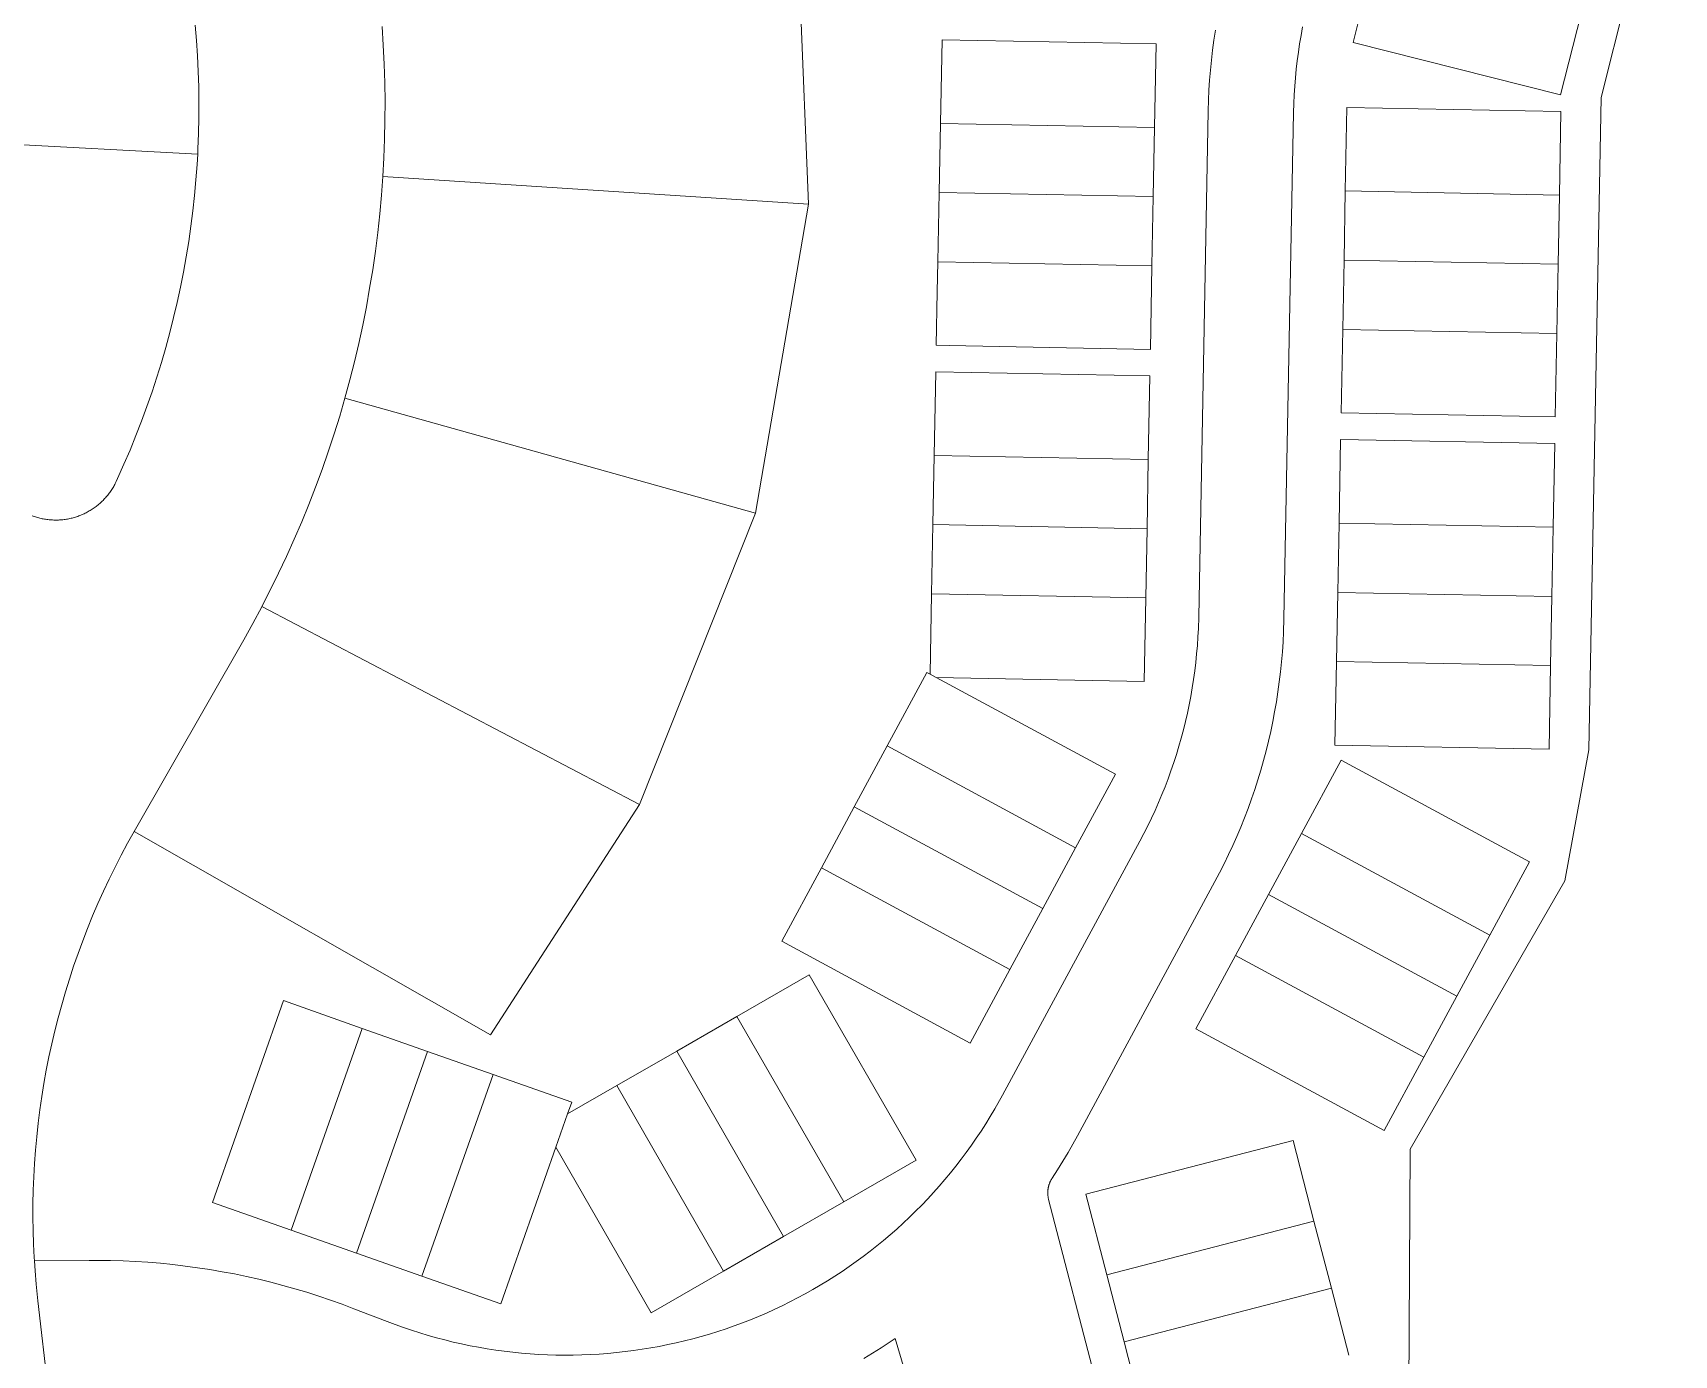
# Model space of a CAD drawing. Header units: feet. Extents: x 865220 to 2774701, y -2240498 to 961524.
# Drawn here: x 2767417 to 2768033, y 957597 to 958093 of the extents above; entities that cross this region are included whole.
import ezdxf

# ---------------------------------------------------------------- set-up
doc = ezdxf.new("R2010")
doc.units = ezdxf.units.FT
doc.header["$LTSCALE"] = 0.015
doc.header["$MEASUREMENT"] = 0
doc.layers.add('Parcels', color=7, linetype='Continuous', lineweight=0)

msp = doc.modelspace()

# ---------------------------------------------------------------- linework, layer by layer
at = {"layer": 'Parcels', "lineweight": 5}
for p, q in [((2768005.64, 958069.16), (2768033, 958177.66)), ((2767703.54, 958146.72), (2767708.23, 958029.12)), ((2767912.53, 958089.79), (2767920.2, 958120.17)), ((2767990.42, 958070.15), (2767998.08, 958100.53)), ((2767998.08, 958100.53), (2767990.42, 958070.15)), ((2767478.69, 958090.52), (2767478.2, 958096.31)), ((2767548.3, 958095.75), (2767548.77, 958088.73)), ((2767860.91, 958094.37), (2767860.35, 958090.64)), ((2767893.63, 958095.6), (2767893.04, 958092.44)), ((2767479.07, 958084.71), (2767478.69, 958090.52)), ((2767548.77, 958088.73), (2767549.11, 958081.69)), ((2767757.77, 958059.42), (2767758.36, 958090.75)), ((2767758.36, 958090.75), (2767838.67, 958089.24)), ((2767838.67, 958089.24), (2767838.08, 958057.92)), ((2767838.08, 958057.92), (2767838.67, 958089.24)), ((2767859.84, 958086.9), (2767860.35, 958090.64)), ((2767860.35, 958090.64), (2767859.84, 958086.9)), ((2767892.5, 958089.28), (2767892.02, 958086.1)), ((2767893.04, 958092.44), (2767892.5, 958089.28)), ((2767912.53, 958089.79), (2767990.42, 958070.15)), ((2767479.35, 958078.89), (2767479.07, 958084.71)), ((2767549.11, 958081.69), (2767549.33, 958074.66)), ((2767859.04, 958079.41), (2767859.41, 958083.16)), ((2767859.41, 958083.16), (2767859.04, 958079.41)), ((2767859.41, 958083.16), (2767859.84, 958086.9)), ((2767859.84, 958086.9), (2767859.41, 958083.16)), ((2767891.59, 958082.92), (2767891.22, 958079.73)), ((2767891.59, 958082.92), (2767892.02, 958086.1)), ((2767479.54, 958073.08), (2767479.35, 958078.89)), ((2767858.49, 958071.89), (2767858.73, 958075.65)), ((2767858.73, 958075.65), (2767858.49, 958071.89)), ((2767859.04, 958079.41), (2767858.73, 958075.65)), ((2767890.9, 958076.53), (2767890.64, 958073.33)), ((2767891.22, 958079.73), (2767890.9, 958076.53)), ((2767479.62, 958067.26), (2767479.54, 958073.08)), ((2767549.33, 958074.66), (2767549.43, 958067.62)), ((2767858.49, 958071.89), (2767858.31, 958068.13)), ((2767890.29, 958066.92), (2767890.44, 958070.13)), ((2767890.44, 958070.13), (2767890.64, 958073.33)), ((2768001.04, 957824.31), (2768005.64, 958069.16)), ((2768005.64, 958069.16), (2768001.04, 957824.31)), ((2767479.59, 958061.44), (2767479.62, 958067.26)), ((2767549.43, 958067.62), (2767549.4, 958060.57)), ((2767858.2, 958064.06), (2767854.63, 957874.07)), ((2767858.31, 958068.13), (2767858.2, 958064.06)), ((2767886.63, 957873.47), (2767890.19, 958063.46)), ((2767890.19, 958063.46), (2767890.29, 958066.92)), ((2767910.23, 958065.36), (2767909.64, 958034.04)), ((2767909.64, 958034.04), (2767910.23, 958065.36)), ((2767990.54, 958063.85), (2767910.23, 958065.36)), ((2767910.23, 958065.36), (2767990.54, 958063.85)), ((2767989.95, 958032.53), (2767990.54, 958063.85)), ((2767990.54, 958063.85), (2767989.95, 958032.53)), ((2767990.54, 958063.85), (2767990.54, 958063.85)), ((2767479.47, 958055.62), (2767479.59, 958061.44)), ((2767549.4, 958060.57), (2767549.25, 958053.53)), ((2767757.77, 958059.42), (2767757.29, 958033.43)), ((2767757.77, 958059.42), (2767757.77, 958059.42)), ((2767838.08, 958057.92), (2767757.77, 958059.42)), ((2767838.08, 958057.92), (2767837.6, 958031.92)), ((2767838.08, 958057.92), (2767838.08, 958057.92)), ((2767479.14, 958047.81), (2767368.95, 958053.68)), ((2767479.25, 958049.8), (2767479.47, 958055.62)), ((2767549.25, 958053.53), (2767548.98, 958046.5)), ((2767478.92, 958043.99), (2767479.14, 958047.81)), ((2767479.14, 958047.81), (2767479.25, 958049.8)), ((2767479.14, 958047.81), (2767479.14, 958047.81)), ((2767548.98, 958046.5), (2767548.59, 958039.47)), ((2767478.49, 958038.19), (2767478.92, 958043.99)), ((2767548.59, 958039.47), (2767548.07, 958032.44)), ((2767708.23, 958029.12), (2767548.59, 958039.47)), ((2767477.34, 958026.61), (2767477.97, 958032.39)), ((2767477.97, 958032.39), (2767478.49, 958038.19)), ((2767548.07, 958032.44), (2767547.43, 958025.43)), ((2767756.8, 958007.44), (2767757.29, 958033.43)), ((2767757.29, 958033.43), (2767756.8, 958007.44)), ((2767757.29, 958033.43), (2767837.6, 958031.92)), ((2767909.15, 958008.04), (2767909.64, 958034.04)), ((2767909.64, 958034.04), (2767989.95, 958032.53)), ((2767989.95, 958032.53), (2767909.64, 958034.04)), ((2767909.64, 958034.04), (2767909.64, 958034.04)), ((2767989.95, 958032.53), (2767989.46, 958006.54)), ((2767989.95, 958032.53), (2767989.95, 958032.53)), ((2767476.61, 958020.83), (2767477.34, 958026.61)), ((2767688.4, 957913.11), (2767708.23, 958029.12)), ((2767708.23, 958029.12), (2767708.23, 958029.12)), ((2767837.11, 958005.93), (2767837.6, 958031.92)), ((2767837.6, 958031.92), (2767837.6, 958031.92)), ((2767475.78, 958015.07), (2767476.61, 958020.83)), ((2767547.43, 958025.43), (2767546.67, 958018.43)), ((2767474.84, 958009.33), (2767475.78, 958015.07)), ((2767546.67, 958018.43), (2767545.79, 958011.45)), ((2767473.81, 958003.6), (2767474.84, 958009.33)), ((2767545.79, 958011.45), (2767544.78, 958004.48)), ((2767908.66, 957982.05), (2767909.15, 958008.04)), ((2767909.15, 958008.04), (2767989.46, 958006.54)), ((2767472.68, 957997.89), (2767473.81, 958003.6)), ((2767544.78, 958004.48), (2767543.65, 957997.53)), ((2767756.8, 958007.44), (2767756.59, 957996.21)), ((2767837.11, 958005.93), (2767756.8, 958007.44)), ((2767837.11, 958005.93), (2767836.52, 957974.61)), ((2767836.52, 957974.61), (2767837.11, 958005.93)), ((2767837.11, 958005.93), (2767837.11, 958005.93)), ((2767988.98, 957980.54), (2767989.46, 958006.54)), ((2767989.46, 958006.54), (2767988.98, 957980.54)), ((2767989.46, 958006.54), (2767989.46, 958006.54)), ((2767471.45, 957992.2), (2767472.68, 957997.89)), ((2767543.65, 957997.53), (2767542.4, 957990.6)), ((2767756.59, 957996.21), (2767756.21, 957976.12)), ((2767470.12, 957986.54), (2767471.45, 957992.2)), ((2767542.4, 957990.6), (2767541.04, 957983.69)), ((2767468.69, 957980.89), (2767470.12, 957986.54)), ((2767541.04, 957983.69), (2767539.55, 957976.81)), ((2767467.16, 957975.28), (2767468.69, 957980.89)), ((2767539.55, 957976.81), (2767537.94, 957969.95)), ((2767908.66, 957982.05), (2767908.08, 957950.73)), ((2767908.08, 957950.73), (2767908.66, 957982.05)), ((2767988.98, 957980.54), (2767908.66, 957982.05)), ((2767988.39, 957949.22), (2767988.98, 957980.54)), ((2767988.98, 957980.54), (2767988.39, 957949.22)), ((2767988.98, 957980.54), (2767988.98, 957980.54)), ((2767465.54, 957969.69), (2767467.16, 957975.28)), ((2767761, 957976.03), (2767756.21, 957976.12)), ((2767756.21, 957976.12), (2767761, 957976.03)), ((2767836.52, 957974.61), (2767761, 957976.03)), ((2767463.82, 957964.13), (2767465.54, 957969.69)), ((2767537.94, 957969.95), (2767536.21, 957963.12)), ((2767756.02, 957966.12), (2767755.43, 957934.8)), ((2767836.33, 957964.62), (2767756.02, 957966.12)), ((2767835.74, 957933.29), (2767836.33, 957964.62)), ((2767460.08, 957953.11), (2767462, 957958.6)), ((2767462, 957958.6), (2767463.82, 957964.13)), ((2767536.21, 957963.12), (2767534.36, 957956.33)), ((2767458.07, 957947.64), (2767460.08, 957953.11)), ((2767534.36, 957956.33), (2767532.4, 957949.57)), ((2767534.36, 957956.33), (2767688.4, 957913.11)), ((2767455.97, 957942.22), (2767458.07, 957947.64)), ((2767532.4, 957949.57), (2767530.31, 957942.84)), ((2767908.08, 957950.73), (2767988.39, 957949.22)), ((2767988.39, 957949.22), (2767908.08, 957950.73)), ((2767453.77, 957936.83), (2767455.97, 957942.22)), ((2767530.31, 957942.84), (2767528.11, 957936.15)), ((2767907.3, 957909.4), (2767907.89, 957940.73)), ((2767988.2, 957939.22), (2767907.89, 957940.73)), ((2767451.48, 957931.48), (2767453.77, 957936.83)), ((2767528.11, 957936.15), (2767525.8, 957929.5)), ((2767754.95, 957908.81), (2767755.43, 957934.8)), ((2767755.43, 957934.8), (2767754.95, 957908.81)), ((2767755.43, 957934.8), (2767755.43, 957934.8)), ((2767755.43, 957934.8), (2767835.74, 957933.29)), ((2767987.61, 957907.9), (2767988.2, 957939.22)), ((2767988.2, 957939.22), (2767987.61, 957907.9)), ((2767449.09, 957926.17), (2767451.48, 957931.48)), ((2767525.8, 957929.5), (2767523.36, 957922.9)), ((2767835.74, 957933.29), (2767835.26, 957907.3)), ((2767835.26, 957907.3), (2767835.74, 957933.29)), ((2767835.74, 957933.29), (2767835.74, 957933.29)), ((2767446.17, 957920.94), (2767446.42, 957921.29)), ((2767446.42, 957921.29), (2767446.67, 957921.65)), ((2767446.67, 957921.65), (2767446.91, 957922.02)), ((2767446.91, 957922.02), (2767447.14, 957922.39)), ((2767447.14, 957922.39), (2767447.37, 957922.76)), ((2767447.37, 957922.76), (2767447.65, 957923.11)), ((2767447.65, 957923.11), (2767447.83, 957923.5)), ((2767447.83, 957923.5), (2767448.02, 957923.9)), ((2767448.02, 957923.9), (2767448.2, 957924.29)), ((2767448.2, 957924.29), (2767448.53, 957924.99)), ((2767448.53, 957924.99), (2767449.09, 957926.17)), ((2767523.36, 957922.9), (2767520.82, 957916.33)), ((2767439.96, 957914.87), (2767440.31, 957915.12)), ((2767440.31, 957915.12), (2767440.67, 957915.38)), ((2767440.67, 957915.38), (2767441.02, 957915.64)), ((2767441.02, 957915.64), (2767441.36, 957915.91)), ((2767441.36, 957915.91), (2767441.7, 957916.18)), ((2767441.7, 957916.18), (2767442.04, 957916.46)), ((2767442.04, 957916.46), (2767442.37, 957916.74)), ((2767442.37, 957916.74), (2767442.69, 957917.03)), ((2767442.69, 957917.03), (2767443.01, 957917.33)), ((2767443.01, 957917.33), (2767443.33, 957917.63)), ((2767443.33, 957917.63), (2767443.64, 957917.94)), ((2767443.64, 957917.94), (2767443.94, 957918.25)), ((2767443.94, 957918.25), (2767444.24, 957918.57)), ((2767444.24, 957918.57), (2767444.53, 957918.89)), ((2767444.53, 957918.89), (2767444.82, 957919.22)), ((2767444.82, 957919.22), (2767445.1, 957919.56)), ((2767445.1, 957919.56), (2767445.38, 957919.89)), ((2767445.38, 957919.89), (2767445.65, 957920.24)), ((2767445.65, 957920.24), (2767445.91, 957920.58)), ((2767445.91, 957920.58), (2767446.17, 957920.94)), ((2767520.82, 957916.33), (2767518.15, 957909.81)), ((2767417.03, 957912.14), (2767417.44, 957911.99)), ((2767417.44, 957911.99), (2767417.85, 957911.85)), ((2767417.85, 957911.85), (2767418.27, 957911.71)), ((2767418.27, 957911.71), (2767418.69, 957911.58)), ((2767418.69, 957911.58), (2767419.1, 957911.46)), ((2767419.1, 957911.46), (2767419.53, 957911.35)), ((2767419.53, 957911.35), (2767419.95, 957911.24)), ((2767419.95, 957911.24), (2767420.37, 957911.14)), ((2767420.37, 957911.14), (2767420.8, 957911.05)), ((2767420.8, 957911.05), (2767421.23, 957910.96)), ((2767421.23, 957910.96), (2767421.66, 957910.89)), ((2767421.66, 957910.89), (2767422.09, 957910.82)), ((2767422.09, 957910.82), (2767422.52, 957910.75)), ((2767422.52, 957910.75), (2767422.95, 957910.7)), ((2767422.95, 957910.7), (2767423.39, 957910.65)), ((2767423.39, 957910.65), (2767423.82, 957910.61)), ((2767423.82, 957910.61), (2767424.26, 957910.58)), ((2767424.26, 957910.58), (2767424.69, 957910.56)), ((2767424.69, 957910.56), (2767425.13, 957910.54)), ((2767425.13, 957910.54), (2767425.56, 957910.53)), ((2767425.56, 957910.53), (2767426, 957910.53)), ((2767426, 957910.53), (2767426.44, 957910.53)), ((2767426.44, 957910.53), (2767426.87, 957910.55)), ((2767426.87, 957910.55), (2767427.31, 957910.57)), ((2767427.31, 957910.57), (2767427.74, 957910.6)), ((2767427.74, 957910.6), (2767428.18, 957910.64)), ((2767428.18, 957910.64), (2767428.61, 957910.68)), ((2767428.61, 957910.68), (2767429.05, 957910.73)), ((2767429.05, 957910.73), (2767429.48, 957910.79)), ((2767429.48, 957910.79), (2767429.91, 957910.86)), ((2767429.91, 957910.86), (2767430.34, 957910.93)), ((2767430.34, 957910.93), (2767430.77, 957911.01)), ((2767430.77, 957911.01), (2767431.19, 957911.1)), ((2767431.19, 957911.1), (2767431.62, 957911.2)), ((2767431.62, 957911.2), (2767432.04, 957911.3)), ((2767432.04, 957911.3), (2767432.47, 957911.41)), ((2767432.47, 957911.41), (2767432.89, 957911.53)), ((2767432.89, 957911.53), (2767433.3, 957911.66)), ((2767433.3, 957911.66), (2767433.72, 957911.79)), ((2767433.72, 957911.79), (2767434.13, 957911.93)), ((2767434.13, 957911.93), (2767434.54, 957912.08)), ((2767434.54, 957912.08), (2767434.95, 957912.23)), ((2767434.95, 957912.23), (2767435.35, 957912.4)), ((2767435.35, 957912.4), (2767435.76, 957912.57)), ((2767435.76, 957912.57), (2767436.16, 957912.74)), ((2767436.16, 957912.74), (2767436.55, 957912.92)), ((2767436.55, 957912.92), (2767436.95, 957913.11)), ((2767436.95, 957913.11), (2767437.33, 957913.31)), ((2767437.33, 957913.31), (2767437.72, 957913.51)), ((2767437.72, 957913.51), (2767438.1, 957913.72)), ((2767438.1, 957913.72), (2767438.48, 957913.94)), ((2767438.48, 957913.94), (2767438.86, 957914.16)), ((2767438.86, 957914.16), (2767439.23, 957914.39)), ((2767439.23, 957914.39), (2767439.59, 957914.63)), ((2767439.59, 957914.63), (2767439.96, 957914.87)), ((2767518.15, 957909.81), (2767515.38, 957903.34)), ((2767644.89, 957803.75), (2767688.4, 957913.11)), ((2767688.4, 957913.11), (2767644.89, 957803.75)), ((2767688.4, 957913.11), (2767688.4, 957913.11)), ((2767906.81, 957883.41), (2767907.3, 957909.4)), ((2767907.3, 957909.4), (2767987.61, 957907.9)), ((2767907.3, 957909.4), (2767907.3, 957909.4)), ((2767515.38, 957903.34), (2767512.49, 957896.92)), ((2767754.46, 957882.81), (2767754.95, 957908.81)), ((2767754.95, 957908.81), (2767835.26, 957907.3)), ((2767834.77, 957881.31), (2767835.26, 957907.3)), ((2767835.26, 957907.3), (2767835.26, 957907.3)), ((2767987.12, 957881.9), (2767987.61, 957907.9)), ((2767987.61, 957907.9), (2767987.61, 957907.9)), ((2767512.49, 957896.92), (2767509.49, 957890.55)), ((2767509.49, 957890.55), (2767506.38, 957884.23)), ((2767506.38, 957884.23), (2767503.23, 957878.09)), ((2767754.46, 957882.81), (2767753.89, 957852.68)), ((2767834.77, 957881.31), (2767754.46, 957882.81)), ((2767834.18, 957849.98), (2767834.77, 957881.31)), ((2767834.77, 957881.31), (2767834.77, 957881.31)), ((2767906.33, 957857.42), (2767906.81, 957883.41)), ((2767906.81, 957883.41), (2767987.12, 957881.9)), ((2767986.64, 957855.91), (2767987.12, 957881.9)), ((2767987.12, 957881.9), (2767987.12, 957881.9)), ((2767503.16, 957877.97), (2767499.84, 957871.76)), ((2767503.23, 957878.09), (2767503.16, 957877.97)), ((2767503.23, 957878.09), (2767644.89, 957803.75)), ((2767854.51, 957869.89), (2767854.63, 957874.07)), ((2767886.63, 957873.47), (2767886.48, 957868.56)), ((2767499.84, 957871.76), (2767496.4, 957865.62)), ((2767854.13, 957863.48), (2767854.35, 957866.68)), ((2767854.35, 957866.68), (2767854.13, 957863.48)), ((2767854.35, 957866.68), (2767854.51, 957869.89)), ((2767854.51, 957869.89), (2767854.35, 957866.68)), ((2767886.29, 957864.8), (2767886.48, 957868.56)), ((2767496.4, 957865.62), (2767455.32, 957793.62)), ((2767853.53, 957857.09), (2767853.86, 957860.28)), ((2767853.86, 957860.28), (2767854.13, 957863.48)), ((2767854.13, 957863.48), (2767853.86, 957860.28)), ((2767885.71, 957857.28), (2767886.03, 957861.04)), ((2767886.03, 957861.04), (2767886.29, 957864.8)), ((2767852.7, 957850.72), (2767853.14, 957853.9)), ((2767853.14, 957853.9), (2767852.7, 957850.72)), ((2767853.14, 957853.9), (2767853.53, 957857.09)), ((2767885.33, 957853.53), (2767885.71, 957857.28)), ((2767906.33, 957857.42), (2767905.74, 957826.1)), ((2767906.33, 957857.42), (2767986.64, 957855.91)), ((2767986.05, 957824.59), (2767986.64, 957855.91)), ((2767986.64, 957855.91), (2767986.05, 957824.59)), ((2767986.64, 957855.91), (2767986.64, 957855.91)), ((2767737.81, 957825.76), (2767752.7, 957853.33)), ((2767752.7, 957853.33), (2767737.81, 957825.76)), ((2767752.7, 957853.33), (2767753.89, 957852.68)), ((2767753.89, 957852.68), (2767752.7, 957853.33)), ((2767753.89, 957852.68), (2767756.18, 957851.45)), ((2767756.18, 957851.45), (2767753.89, 957852.68)), ((2767753.89, 957852.68), (2767753.89, 957852.68)), ((2767834.18, 957849.98), (2767756.18, 957851.45)), ((2767756.18, 957851.45), (2767823.37, 957815.15)), ((2767823.37, 957815.15), (2767756.18, 957851.45)), ((2767851.66, 957844.38), (2767852.21, 957847.54)), ((2767852.21, 957847.54), (2767851.66, 957844.38)), ((2767852.21, 957847.54), (2767852.7, 957850.72)), ((2767852.7, 957850.72), (2767852.21, 957847.54)), ((2767884.88, 957849.79), (2767884.36, 957846.05)), ((2767884.88, 957849.79), (2767885.33, 957853.53)), ((2767851.05, 957841.23), (2767850.39, 957838.08)), ((2767851.66, 957844.38), (2767851.05, 957841.23)), ((2767883.78, 957842.33), (2767883.13, 957838.62)), ((2767883.78, 957842.33), (2767884.36, 957846.05)), ((2767850.39, 957838.08), (2767849.67, 957834.95)), ((2767882.42, 957834.92), (2767883.13, 957838.62)), ((2767848.08, 957828.73), (2767848.9, 957831.84)), ((2767849.67, 957834.95), (2767848.9, 957831.84)), ((2767880.8, 957827.55), (2767881.64, 957831.23)), ((2767881.64, 957831.23), (2767882.42, 957834.92)), ((2767725.45, 957802.89), (2767737.81, 957825.76)), ((2767808.48, 957787.58), (2767737.81, 957825.76)), ((2767847.2, 957825.65), (2767846.27, 957822.57)), ((2767847.2, 957825.65), (2767848.08, 957828.73)), ((2767878.93, 957820.25), (2767879.9, 957823.89)), ((2767879.9, 957823.89), (2767880.8, 957827.55)), ((2767905.74, 957826.1), (2767986.05, 957824.59)), ((2767991.93, 957775.15), (2768001.04, 957824.31)), ((2767845.28, 957819.52), (2767844.24, 957816.48)), ((2767846.27, 957822.57), (2767845.28, 957819.52)), ((2767876.81, 957813.02), (2767877.9, 957816.62)), ((2767877.9, 957816.62), (2767878.93, 957820.25)), ((2767893.17, 957792.89), (2767908.06, 957820.45)), ((2767978.73, 957782.28), (2767908.06, 957820.45)), ((2767823.37, 957815.15), (2767808.48, 957787.58)), ((2767840.81, 957807.48), (2767842.01, 957810.46)), ((2767842.01, 957810.46), (2767840.81, 957807.48)), ((2767842.01, 957810.46), (2767843.15, 957813.46)), ((2767843.15, 957813.46), (2767842.01, 957810.46)), ((2767843.15, 957813.46), (2767844.24, 957816.48)), ((2767844.24, 957816.48), (2767843.15, 957813.46)), ((2767876.81, 957813.02), (2767875.65, 957809.43)), ((2767838.26, 957801.58), (2767839.56, 957804.52)), ((2767839.56, 957804.52), (2767838.26, 957801.58)), ((2767840.81, 957807.48), (2767839.56, 957804.52)), ((2767873.15, 957802.32), (2767874.43, 957805.86)), ((2767875.65, 957809.43), (2767874.43, 957805.86)), ((2767588.95, 957717.37), (2767644.89, 957803.75)), ((2767644.89, 957803.75), (2767588.95, 957717.37)), ((2767644.89, 957803.75), (2767644.89, 957803.75)), ((2767713.1, 957780.01), (2767725.45, 957802.89)), ((2767725.45, 957802.89), (2767713.1, 957780.01)), ((2767796.13, 957764.71), (2767725.45, 957802.89)), ((2767836.91, 957798.67), (2767835.51, 957795.78)), ((2767836.91, 957798.67), (2767838.26, 957801.58)), ((2767870.4, 957795.3), (2767871.8, 957798.8)), ((2767871.8, 957798.8), (2767873.15, 957802.32)), ((2767455.32, 957793.62), (2767452.86, 957789.22)), ((2767455.32, 957793.62), (2767588.95, 957717.37)), ((2767588.95, 957717.37), (2767455.32, 957793.62)), ((2767832.56, 957790.08), (2767834.06, 957792.92)), ((2767834.06, 957792.92), (2767832.56, 957790.08)), ((2767834.06, 957792.92), (2767835.51, 957795.78)), ((2767868.93, 957791.82), (2767870.4, 957795.3)), ((2767893.17, 957792.89), (2767880.82, 957770.02)), ((2767880.82, 957770.02), (2767893.17, 957792.89)), ((2767893.17, 957792.89), (2767963.84, 957754.71)), ((2767963.84, 957754.71), (2767893.17, 957792.89)), ((2767893.17, 957792.89), (2767893.17, 957792.89)), ((2767452.86, 957789.22), (2767450.47, 957784.77)), ((2767781.03, 957694.69), (2767832.56, 957790.08)), ((2767808.48, 957787.58), (2767796.13, 957764.71)), ((2767796.13, 957764.71), (2767808.48, 957787.58)), ((2767808.48, 957787.58), (2767808.48, 957787.58)), ((2767865.82, 957784.96), (2767867.41, 957788.38)), ((2767868.93, 957791.82), (2767867.41, 957788.38)), ((2767448.17, 957780.29), (2767445.94, 957775.76)), ((2767450.47, 957784.77), (2767448.17, 957780.29)), ((2767698.21, 957752.45), (2767713.1, 957780.01)), ((2767713.1, 957780.01), (2767698.21, 957752.45)), ((2767713.1, 957780.01), (2767783.77, 957741.84)), ((2767864.18, 957781.57), (2767862.47, 957778.2)), ((2767865.82, 957784.96), (2767864.18, 957781.57)), ((2767963.84, 957754.71), (2767978.73, 957782.28)), ((2767445.94, 957775.76), (2767443.79, 957771.2)), ((2767860.71, 957774.87), (2767809.18, 957679.48)), ((2767860.71, 957774.87), (2767862.47, 957778.2)), ((2767933.92, 957674.44), (2767991.93, 957775.15)), ((2767443.79, 957771.2), (2767441.72, 957766.6)), ((2767868.46, 957747.14), (2767880.82, 957770.02)), ((2767880.82, 957770.02), (2767951.49, 957731.84)), ((2767439.73, 957761.96), (2767437.83, 957757.29)), ((2767441.72, 957766.6), (2767439.73, 957761.96)), ((2767796.13, 957764.71), (2767783.77, 957741.84)), ((2767783.77, 957741.84), (2767796.13, 957764.71)), ((2767796.13, 957764.71), (2767796.13, 957764.71)), ((2767437.83, 957757.29), (2767436, 957752.59)), ((2767436, 957752.59), (2767434.26, 957747.85)), ((2767698.21, 957752.45), (2767768.88, 957714.27)), ((2767963.84, 957754.71), (2767951.49, 957731.84)), ((2767963.84, 957754.71), (2767963.84, 957754.71)), ((2767432.6, 957743.09), (2767431.02, 957738.29)), ((2767434.26, 957747.85), (2767432.6, 957743.09)), ((2767868.46, 957747.14), (2767853.57, 957719.58)), ((2767868.46, 957747.14), (2767939.13, 957708.97)), ((2767431.02, 957738.29), (2767429.53, 957733.48)), ((2767681.35, 957724.26), (2767708.49, 957739.91)), ((2767748.61, 957670.32), (2767708.49, 957739.91)), ((2767768.88, 957714.27), (2767783.77, 957741.84)), ((2767783.77, 957741.84), (2767783.77, 957741.84)), ((2767429.53, 957733.48), (2767428.12, 957728.63)), ((2767951.49, 957731.84), (2767939.13, 957708.97)), ((2767951.49, 957731.84), (2767951.49, 957731.84)), ((2767428.12, 957728.63), (2767426.8, 957723.76)), ((2767511.32, 957730.18), (2767484.65, 957654.41)), ((2767540.88, 957719.77), (2767511.32, 957730.18)), ((2767658.83, 957711.27), (2767681.35, 957724.26)), ((2767681.35, 957724.26), (2767681.35, 957724.26)), ((2767721.47, 957654.67), (2767681.35, 957724.26)), ((2767425.56, 957718.87), (2767424.41, 957713.96)), ((2767426.8, 957723.76), (2767425.56, 957718.87)), ((2767514.2, 957644.01), (2767540.88, 957719.77)), ((2767565.4, 957711.14), (2767540.88, 957719.77)), ((2767540.88, 957719.77), (2767540.88, 957719.77)), ((2767853.57, 957719.58), (2767924.24, 957681.4)), ((2767924.24, 957681.4), (2767853.57, 957719.58)), ((2767424.41, 957713.96), (2767423.34, 957709.03)), ((2767423.34, 957709.03), (2767422.36, 957704.08)), ((2767538.72, 957635.37), (2767565.4, 957711.14)), ((2767565.4, 957711.14), (2767589.92, 957702.51)), ((2767589.92, 957702.51), (2767565.4, 957711.14)), ((2767565.4, 957711.14), (2767565.4, 957711.14)), ((2767636.31, 957698.29), (2767658.83, 957711.27)), ((2767658.83, 957711.27), (2767636.31, 957698.29)), ((2767658.83, 957711.27), (2767698.95, 957641.69)), ((2767698.95, 957641.69), (2767658.83, 957711.27)), ((2767924.24, 957681.4), (2767939.13, 957708.97)), ((2767939.13, 957708.97), (2767924.24, 957681.4)), ((2767939.13, 957708.97), (2767939.13, 957708.97)), ((2767422.36, 957704.08), (2767421.46, 957699.12)), ((2767589.92, 957702.51), (2767563.25, 957626.74)), ((2767563.25, 957626.74), (2767589.92, 957702.51)), ((2767589.92, 957702.51), (2767619.47, 957692.1)), ((2767589.92, 957702.51), (2767589.92, 957702.51)), ((2767420.66, 957694.14), (2767419.94, 957689.14)), ((2767421.46, 957699.12), (2767420.66, 957694.14)), ((2767636.31, 957698.29), (2767617.92, 957687.69)), ((2767636.31, 957698.29), (2767676.43, 957628.7)), ((2767778.13, 957689.52), (2767781.03, 957694.69)), ((2767781.03, 957694.69), (2767778.13, 957689.52)), ((2767419.94, 957689.14), (2767419.3, 957684.14)), ((2767617.92, 957687.69), (2767613.5, 957675.13)), ((2767619.47, 957692.1), (2767617.92, 957687.69)), ((2767619.47, 957692.1), (2767619.47, 957692.1)), ((2767776.47, 957686.73), (2767778.13, 957689.52)), ((2767419.3, 957684.14), (2767418.76, 957679.12)), ((2767771.21, 957678.54), (2767773.01, 957681.24)), ((2767773.01, 957681.24), (2767771.21, 957678.54)), ((2767774.77, 957683.97), (2767773.01, 957681.24)), ((2767776.47, 957686.73), (2767774.77, 957683.97)), ((2767418.76, 957679.12), (2767418.3, 957674.1)), ((2767592.8, 957616.34), (2767613.5, 957675.13)), ((2767649.28, 957613.05), (2767613.5, 957675.13)), ((2767613.5, 957675.13), (2767649.28, 957613.05)), ((2767767.47, 957673.23), (2767769.36, 957675.87)), ((2767769.36, 957675.87), (2767767.47, 957673.23)), ((2767771.21, 957678.54), (2767769.36, 957675.87)), ((2767805.67, 957673.22), (2767809.18, 957679.48)), ((2767890.02, 957677.74), (2767812.27, 957657.57)), ((2767890.02, 957677.74), (2767897.89, 957647.41)), ((2767417.93, 957669.07), (2767417.65, 957664.03)), ((2767418.3, 957674.1), (2767417.93, 957669.07)), ((2767748.61, 957670.32), (2767721.47, 957654.67)), ((2767763.55, 957668.06), (2767765.53, 957670.63)), ((2767765.53, 957670.63), (2767763.55, 957668.06)), ((2767767.47, 957673.23), (2767765.53, 957670.63)), ((2767803.72, 957669.95), (2767801.72, 957666.72)), ((2767803.72, 957669.95), (2767805.67, 957673.22)), ((2767933.92, 957674.44), (2767933.05, 957519.74)), ((2767417.65, 957664.03), (2767417.45, 957658.99)), ((2767757.33, 957660.58), (2767759.44, 957663.04)), ((2767759.44, 957663.04), (2767757.33, 957660.58)), ((2767761.52, 957665.53), (2767759.44, 957663.04)), ((2767763.55, 957668.06), (2767761.52, 957665.53)), ((2767799.21, 957662.77), (2767799.13, 957662.62)), ((2767799.3, 957662.93), (2767799.21, 957662.77)), ((2767799.3, 957662.93), (2767799.38, 957663.08)), ((2767799.38, 957663.08), (2767799.47, 957663.23)), ((2767799.47, 957663.23), (2767799.56, 957663.38)), ((2767799.56, 957663.38), (2767799.66, 957663.52)), ((2767801.72, 957666.72), (2767799.66, 957663.52)), ((2767417.45, 957658.99), (2767417.35, 957653.95)), ((2767752.97, 957655.77), (2767755.17, 957658.15)), ((2767755.17, 957658.15), (2767752.97, 957655.77)), ((2767755.17, 957658.15), (2767757.33, 957660.58)), ((2767798.03, 957658.43), (2767798.02, 957658.26)), ((2767798.02, 957658.26), (2767798.02, 957658.08)), ((2767798.02, 957657.91), (2767798.02, 957658.08)), ((2767798.02, 957657.74), (2767798.02, 957657.91)), ((2767798.02, 957657.74), (2767798.03, 957657.56)), ((2767798.04, 957658.61), (2767798.03, 957658.43)), ((2767798.04, 957657.39), (2767798.03, 957657.56)), ((2767798.04, 957658.61), (2767798.05, 957658.78)), ((2767798.04, 957657.39), (2767798.05, 957657.21)), ((2767798.05, 957658.78), (2767798.06, 957658.95)), ((2767798.05, 957657.21), (2767798.07, 957657.04)), ((2767798.06, 957658.95), (2767798.08, 957659.13)), ((2767798.09, 957656.86), (2767798.07, 957657.04)), ((2767798.08, 957659.13), (2767798.1, 957659.3)), ((2767798.09, 957656.86), (2767798.11, 957656.69)), ((2767798.12, 957659.47), (2767798.1, 957659.3)), ((2767798.14, 957656.52), (2767798.11, 957656.69)), ((2767798.15, 957659.65), (2767798.12, 957659.47)), ((2767798.16, 957656.35), (2767798.14, 957656.52)), ((2767798.18, 957659.82), (2767798.15, 957659.65)), ((2767798.21, 957659.99), (2767798.18, 957659.82)), ((2767798.25, 957660.16), (2767798.21, 957659.99)), ((2767798.29, 957660.33), (2767798.25, 957660.16)), ((2767798.29, 957660.33), (2767798.33, 957660.5)), ((2767798.33, 957660.5), (2767798.37, 957660.67)), ((2767798.42, 957660.84), (2767798.37, 957660.67)), ((2767798.42, 957660.84), (2767798.47, 957661.01)), ((2767798.47, 957661.01), (2767798.52, 957661.17)), ((2767798.52, 957661.17), (2767798.58, 957661.34)), ((2767798.64, 957661.5), (2767798.58, 957661.34)), ((2767798.7, 957661.66), (2767798.64, 957661.5)), ((2767798.77, 957661.83), (2767798.7, 957661.66)), ((2767798.83, 957661.99), (2767798.77, 957661.83)), ((2767798.9, 957662.15), (2767798.83, 957661.99)), ((2767798.9, 957662.15), (2767798.98, 957662.31)), ((2767799.05, 957662.46), (2767798.98, 957662.31)), ((2767799.13, 957662.62), (2767799.05, 957662.46)), ((2767812.27, 957657.57), (2767820.14, 957627.24)), ((2767820.14, 957627.24), (2767812.27, 957657.57)), ((2767812.27, 957657.57), (2767812.27, 957657.57)), ((2767417.35, 957653.95), (2767417.33, 957648.9)), ((2767484.65, 957654.41), (2767514.2, 957644.01)), ((2767721.47, 957654.67), (2767698.95, 957641.69)), ((2767721.47, 957654.67), (2767721.47, 957654.67)), ((2767748.44, 957651.12), (2767746.12, 957648.85)), ((2767748.44, 957651.12), (2767750.73, 957653.42)), ((2767752.97, 957655.77), (2767750.73, 957653.42)), ((2767798.2, 957656.18), (2767798.16, 957656.35)), ((2767798.23, 957656), (2767798.2, 957656.18)), ((2767798.23, 957656), (2767798.27, 957655.83)), ((2767798.27, 957655.83), (2767798.34, 957655.53)), ((2767798.34, 957655.53), (2767826.13, 957548.42)), ((2767417.33, 957648.9), (2767417.4, 957643.86)), ((2767741.36, 957644.44), (2767738.92, 957642.3)), ((2767741.36, 957644.44), (2767743.76, 957646.63)), ((2767743.76, 957646.63), (2767741.36, 957644.44)), ((2767746.12, 957648.85), (2767743.76, 957646.63)), ((2767897.89, 957647.41), (2767820.14, 957627.24)), ((2767897.89, 957647.41), (2767897.89, 957647.41)), ((2767904.42, 957622.25), (2767897.89, 957647.41)), ((2767897.89, 957647.41), (2767904.42, 957622.25)), ((2767417.4, 957643.86), (2767417.56, 957638.82)), ((2767417.56, 957638.82), (2767417.8, 957633.78)), ((2767538.72, 957635.37), (2767514.2, 957644.01)), ((2767514.2, 957644.01), (2767538.72, 957635.37)), ((2767698.95, 957641.69), (2767676.43, 957628.7)), ((2767698.95, 957641.69), (2767698.95, 957641.69)), ((2767731.39, 957636.14), (2767733.94, 957638.15)), ((2767733.94, 957638.15), (2767731.39, 957636.14)), ((2767733.94, 957638.15), (2767736.45, 957640.2)), ((2767736.45, 957640.2), (2767738.92, 957642.3)), ((2767738.92, 957642.3), (2767736.45, 957640.2)), ((2767417.8, 957633.78), (2767417.89, 957632.49)), ((2767417.89, 957632.49), (2767438.41, 957632.68)), ((2767438.41, 957632.68), (2767417.89, 957632.49)), ((2767417.89, 957632.49), (2767418.13, 957628.74)), ((2767438.41, 957632.68), (2767446.46, 957632.63)), ((2767446.46, 957632.63), (2767438.41, 957632.68)), ((2767451.14, 957632.49), (2767446.46, 957632.63)), ((2767451.14, 957632.49), (2767455.81, 957632.27)), ((2767455.81, 957632.27), (2767451.14, 957632.49)), ((2767455.81, 957632.27), (2767460.48, 957631.97)), ((2767460.48, 957631.97), (2767455.81, 957632.27)), ((2767460.48, 957631.97), (2767465.14, 957631.59)), ((2767465.14, 957631.59), (2767460.48, 957631.97)), ((2767563.25, 957626.74), (2767538.72, 957635.37)), ((2767538.72, 957635.37), (2767563.25, 957626.74)), ((2767726.19, 957632.25), (2767723.54, 957630.37)), ((2767726.19, 957632.25), (2767728.81, 957634.17)), ((2767731.39, 957636.14), (2767728.81, 957634.17)), ((2767418.13, 957628.74), (2767418.56, 957623.72)), ((2767465.14, 957631.59), (2767469.79, 957631.12)), ((2767469.79, 957631.12), (2767465.14, 957631.59)), ((2767469.79, 957631.12), (2767474.44, 957630.57)), ((2767474.44, 957630.57), (2767469.79, 957631.12)), ((2767474.44, 957630.57), (2767479.07, 957629.95)), ((2767483.69, 957629.24), (2767479.07, 957629.95)), ((2767488.3, 957628.45), (2767483.69, 957629.24)), ((2767492.9, 957627.58), (2767488.3, 957628.45)), ((2767492.9, 957627.58), (2767497.48, 957626.63)), ((2767497.48, 957626.63), (2767492.9, 957627.58)), ((2767497.48, 957626.63), (2767502.04, 957625.61)), ((2767592.8, 957616.34), (2767563.25, 957626.74)), ((2767676.43, 957628.7), (2767649.28, 957613.05)), ((2767649.28, 957613.05), (2767676.43, 957628.7)), ((2767676.43, 957628.7), (2767676.43, 957628.7)), ((2767715.41, 957625.03), (2767718.15, 957626.76)), ((2767718.15, 957626.76), (2767715.41, 957625.03)), ((2767718.15, 957626.76), (2767720.86, 957628.55)), ((2767720.86, 957628.55), (2767718.15, 957626.76)), ((2767720.86, 957628.55), (2767723.54, 957630.37)), ((2767723.54, 957630.37), (2767720.86, 957628.55)), ((2767826.67, 957602.08), (2767820.14, 957627.24)), ((2767418.56, 957623.72), (2767419.19, 957617.56)), ((2767502.04, 957625.61), (2767506.59, 957624.5)), ((2767506.59, 957624.5), (2767502.04, 957625.61)), ((2767506.59, 957624.5), (2767511.11, 957623.31)), ((2767511.11, 957623.31), (2767506.59, 957624.5)), ((2767515.61, 957622.04), (2767511.11, 957623.31)), ((2767515.61, 957622.04), (2767520.09, 957620.7)), ((2767520.09, 957620.7), (2767524.55, 957619.28)), ((2767524.55, 957619.28), (2767520.09, 957620.7)), ((2767704.15, 957618.58), (2767707, 957620.12)), ((2767707, 957620.12), (2767704.15, 957618.58)), ((2767707, 957620.12), (2767709.83, 957621.71)), ((2767709.83, 957621.71), (2767712.63, 957623.34)), ((2767712.63, 957623.34), (2767709.83, 957621.71)), ((2767715.41, 957625.03), (2767712.63, 957623.34)), ((2767904.42, 957622.25), (2767826.67, 957602.08)), ((2767904.42, 957622.25), (2767904.42, 957622.25)), ((2767904.42, 957622.25), (2767910.95, 957597.09)), ((2767419.19, 957617.56), (2767423.65, 957578.55)), ((2767524.55, 957619.28), (2767528.98, 957617.78)), ((2767528.98, 957617.78), (2767524.55, 957619.28)), ((2767533.38, 957616.2), (2767528.98, 957617.78)), ((2767533.38, 957616.2), (2767537.76, 957614.55)), ((2767537.76, 957614.55), (2767533.38, 957616.2)), ((2767537.76, 957614.55), (2767550.2, 957609.72)), ((2767550.2, 957609.72), (2767537.76, 957614.55)), ((2767692.46, 957612.94), (2767695.42, 957614.27)), ((2767695.42, 957614.27), (2767692.46, 957612.94)), ((2767695.42, 957614.27), (2767698.35, 957615.66)), ((2767698.35, 957615.66), (2767695.42, 957614.27)), ((2767698.35, 957615.66), (2767701.26, 957617.09)), ((2767701.26, 957617.09), (2767698.35, 957615.66)), ((2767701.26, 957617.09), (2767704.15, 957618.58)), ((2767550.2, 957609.72), (2767553.24, 957608.57)), ((2767553.24, 957608.57), (2767556.29, 957607.48)), ((2767556.29, 957607.48), (2767553.24, 957608.57)), ((2767556.29, 957607.48), (2767559.36, 957606.44)), ((2767677.35, 957607.04), (2767680.41, 957608.12)), ((2767680.41, 957608.12), (2767677.35, 957607.04)), ((2767680.41, 957608.12), (2767683.46, 957609.24)), ((2767683.46, 957609.24), (2767680.41, 957608.12)), ((2767686.48, 957610.42), (2767683.46, 957609.24)), ((2767689.48, 957611.65), (2767686.48, 957610.42)), ((2767692.46, 957612.94), (2767689.48, 957611.65)), ((2767559.36, 957606.44), (2767562.46, 957605.45)), ((2767562.46, 957605.45), (2767559.36, 957606.44)), ((2767562.46, 957605.45), (2767565.56, 957604.52)), ((2767565.56, 957604.52), (2767562.46, 957605.45)), ((2767565.56, 957604.52), (2767568.69, 957603.64)), ((2767568.69, 957603.64), (2767565.56, 957604.52)), ((2767568.69, 957603.64), (2767571.83, 957602.82)), ((2767571.83, 957602.82), (2767568.69, 957603.64)), ((2767571.83, 957602.82), (2767574.98, 957602.05)), ((2767574.98, 957602.05), (2767578.14, 957601.33)), ((2767578.14, 957601.33), (2767574.98, 957602.05)), ((2767578.14, 957601.33), (2767581.32, 957600.67)), ((2767655.45, 957601.06), (2767658.62, 957601.75)), ((2767661.78, 957602.49), (2767658.62, 957601.75)), ((2767661.78, 957602.49), (2767664.93, 957603.3)), ((2767664.93, 957603.3), (2767661.78, 957602.49)), ((2767664.93, 957603.3), (2767668.06, 957604.15)), ((2767668.06, 957604.15), (2767671.17, 957605.06)), ((2767671.17, 957605.06), (2767674.27, 957606.03)), ((2767677.35, 957607.04), (2767674.27, 957606.03)), ((2767735.48, 957599.87), (2767740.8, 957603.41)), ((2767740.8, 957603.41), (2767779.44, 957471.88)), ((2767826.67, 957602.08), (2767833.2, 957576.91)), ((2767581.32, 957600.67), (2767584.51, 957600.07)), ((2767584.51, 957600.07), (2767581.32, 957600.67)), ((2767587.71, 957599.52), (2767584.51, 957600.07)), ((2767587.71, 957599.52), (2767590.92, 957599.03)), ((2767590.92, 957599.03), (2767587.71, 957599.52)), ((2767590.92, 957599.03), (2767594.13, 957598.6)), ((2767594.13, 957598.6), (2767590.92, 957599.03)), ((2767594.13, 957598.6), (2767597.35, 957598.22)), ((2767597.35, 957598.22), (2767594.13, 957598.6)), ((2767600.58, 957597.9), (2767597.35, 957598.22)), ((2767600.58, 957597.9), (2767603.82, 957597.63)), ((2767603.82, 957597.63), (2767600.58, 957597.9)), ((2767603.82, 957597.63), (2767607.06, 957597.42)), ((2767607.06, 957597.42), (2767603.82, 957597.63)), ((2767607.06, 957597.42), (2767610.3, 957597.27)), ((2767610.3, 957597.27), (2767607.06, 957597.42)), ((2767613.54, 957597.17), (2767610.3, 957597.27)), ((2767613.54, 957597.17), (2767616.78, 957597.13)), ((2767616.78, 957597.13), (2767613.54, 957597.17)), ((2767616.78, 957597.13), (2767620.03, 957597.15)), ((2767620.03, 957597.15), (2767616.78, 957597.13)), ((2767620.03, 957597.15), (2767623.27, 957597.22)), ((2767623.27, 957597.22), (2767620.03, 957597.15)), ((2767623.27, 957597.22), (2767626.52, 957597.35)), ((2767626.52, 957597.35), (2767629.76, 957597.54)), ((2767629.76, 957597.54), (2767632.99, 957597.78)), ((2767632.99, 957597.78), (2767629.76, 957597.54)), ((2767632.99, 957597.78), (2767636.22, 957598.08)), ((2767636.22, 957598.08), (2767632.99, 957597.78)), ((2767639.45, 957598.44), (2767636.22, 957598.08)), ((2767639.45, 957598.44), (2767642.67, 957598.85)), ((2767642.67, 957598.85), (2767645.88, 957599.32)), ((2767645.88, 957599.32), (2767642.67, 957598.85)), ((2767645.88, 957599.32), (2767649.08, 957599.84)), ((2767649.08, 957599.84), (2767645.88, 957599.32)), ((2767649.08, 957599.84), (2767652.27, 957600.42)), ((2767655.45, 957601.06), (2767652.27, 957600.42)), ((2767732.27, 957597.84), (2767729.02, 957595.86)), ((2767735.48, 957599.87), (2767732.27, 957597.84))]:
    msp.add_line(p, q, dxfattribs=at)

doc.saveas('drawing.dxf')
